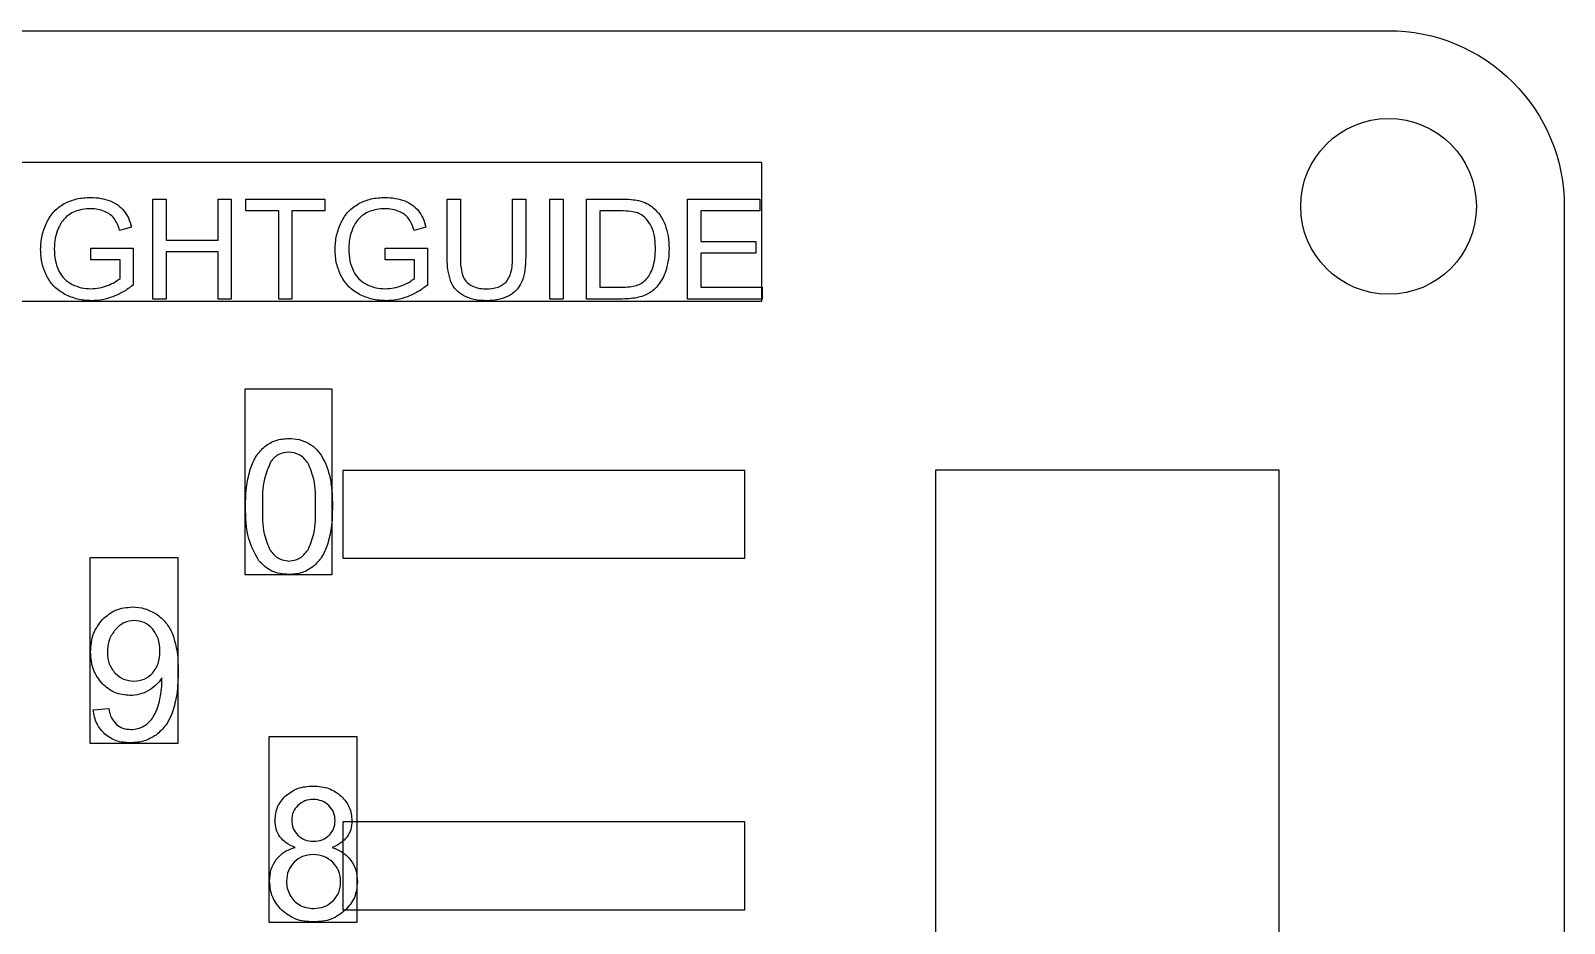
# Model space of a CAD drawing. Header units: millimetres. Extents: x -270 to -4, y 9 to 185.
# Drawn here: x -39.23 to -4.32, y 46.63 to 66.95 of the extents above; entities that cross this region are included whole.
import ezdxf

# ---------------------------------------------------------------- set-up
doc = ezdxf.new("R2010")
doc.units = ezdxf.units.MM
doc.layers.get('0').update_dxf_attribs({"linetype": 'CONTINUOUS'})

msp = doc.modelspace()

# ---------------------------------------------------------------- linework, layer by layer
for p, q in [((-36.446, 60.839), (-36.446, 63.112)), ((-36.446, 63.112), (-36.145, 63.112)), ((-36.145, 63.112), (-36.145, 62.178)), ((-34.964, 62.178), (-34.964, 63.112)), ((-34.964, 63.112), (-34.663, 63.112)), ((-34.663, 63.112), (-34.663, 60.839)), ((-34.333, 62.844), (-34.333, 63.112)), ((-34.333, 63.112), (-32.532, 63.112)), ((-33.584, 62.844), (-34.333, 62.844)), ((-33.584, 60.839), (-33.584, 62.844)), ((-32.532, 62.844), (-33.284, 62.844)), ((-33.284, 62.844), (-33.284, 60.839)), ((-32.532, 63.112), (-32.532, 62.844)), ((-29.749, 61.799), (-29.749, 63.112)), ((-29.749, 63.112), (-29.448, 63.112)), ((-29.448, 63.112), (-29.448, 61.8)), ((-28.262, 63.112), (-27.961, 63.112)), ((-28.262, 61.8), (-28.262, 63.112)), ((-27.961, 63.112), (-27.961, 61.799)), ((-27.409, 60.839), (-27.409, 63.112)), ((-27.409, 63.112), (-27.109, 63.112)), ((-27.109, 63.112), (-27.109, 60.839)), ((-26.579, 60.839), (-26.579, 63.112)), ((-26.579, 63.112), (-25.796, 63.112)), ((-25.8, 62.844), (-26.278, 62.844)), ((-26.278, 62.844), (-26.278, 61.107)), ((-24.279, 60.839), (-24.279, 63.112)), ((-24.279, 63.112), (-22.636, 63.112)), ((-22.636, 62.844), (-23.979, 62.844)), ((-23.979, 62.844), (-23.979, 62.147)), ((-22.636, 63.112), (-22.636, 62.844)), ((-36.933, 62.476), (-37.204, 62.402)), ((-36.145, 62.178), (-34.964, 62.178)), ((-30.231, 62.476), (-30.502, 62.402)), ((-23.979, 62.147), (-22.721, 62.147)), ((-22.721, 62.147), (-22.721, 61.881)), ((-37.862, 61.997), (-36.899, 61.999)), ((-37.862, 61.73), (-37.862, 61.997)), ((-36.899, 61.999), (-36.899, 61.155)), ((-34.964, 61.91), (-36.145, 61.91)), ((-36.145, 61.91), (-36.145, 60.839)), ((-34.964, 60.839), (-34.964, 61.91)), ((-31.16, 61.997), (-30.197, 61.999)), ((-31.16, 61.73), (-31.16, 61.997)), ((-30.197, 61.999), (-30.197, 61.155)), ((-22.721, 61.881), (-23.979, 61.881)), ((-23.979, 61.881), (-23.979, 61.107)), ((-37.193, 61.73), (-37.862, 61.73)), ((-37.193, 61.307), (-37.193, 61.73)), ((-30.491, 61.73), (-31.16, 61.73)), ((-30.491, 61.307), (-30.491, 61.73)), ((-26.278, 61.107), (-25.793, 61.107)), ((-23.979, 61.107), (-22.583, 61.107)), ((-22.583, 61.107), (-22.583, 60.839)), ((-36.145, 60.839), (-36.446, 60.839)), ((-34.663, 60.839), (-34.964, 60.839)), ((-33.284, 60.839), (-33.584, 60.839)), ((-27.109, 60.839), (-27.409, 60.839)), ((-25.758, 60.839), (-26.579, 60.839)), ((-22.583, 60.839), (-24.279, 60.839)), ((-37.809, 51.487), (-37.452, 51.52))]:
    msp.add_line(p, q)
msp.add_lwpolyline([(-4.324, 62.947), (-4.324, 12.927, -0.414214), (-8.324, 8.927), (-64.274, 8.927, -0.414214), (-68.274, 12.927), (-68.274, 62.947, -0.414214), (-64.274, 66.947), (-8.324, 66.947, -0.414214)], format="xyb", close=True)
for points in [[(-22.593, 60.78), (-41.595, 60.78), (-41.595, 63.955), (-22.593, 63.955)], [(-32.371, 54.558), (-34.347, 54.558), (-34.347, 58.792), (-32.371, 58.792)], [(-22.974, 56.937), (-32.124, 56.937), (-32.124, 54.937), (-22.974, 54.937)], [(-18.624, 18.927), (-18.624, 56.947), (-10.824, 56.947), (-10.824, 18.927)], [(-35.882, 50.724), (-37.875, 50.724), (-37.875, 54.958), (-35.882, 54.958)], [(-31.802, 46.648), (-33.799, 46.648), (-33.799, 50.882), (-31.802, 50.882)], [(-22.974, 48.937), (-32.124, 48.937), (-32.124, 46.937), (-22.974, 46.937)]]:
    msp.add_lwpolyline(points, close=True)
at = {"extrusion": (0, 0, -1)}
for start, end in [(0, 180), (-180, 0)]:
    msp.add_arc((8.324, 62.947), 2, start, end, dxfattribs=at)
for points, knots in [([(-38.862, 62.584), (-38.812, 62.673), (-38.713, 62.848), (-38.545, 62.957), (-38.463, 63.011)], [0, 0, 0, 0, 0.03023306, 0.05922923, 0.05922923, 0.05922923, 0.05922923]), ([(-38.463, 63.011), (-38.371, 63.052), (-38.18, 63.136), (-37.971, 63.146), (-37.863, 63.151)], [0, 0, 0, 0, 0.0299118, 0.0620763, 0.0620763, 0.0620763, 0.0620763]), ([(-38.218, 62.83), (-38.265, 62.809), (-38.355, 62.767), (-38.427, 62.698), (-38.461, 62.665)], [0, 0, 0, 0, 0.01540607, 0.02952897, 0.02952897, 0.02952897, 0.02952897]), ([(-37.862, 62.893), (-37.926, 62.891), (-38.048, 62.888), (-38.164, 62.849), (-38.218, 62.83)], [0, 0, 0, 0, 0.01928764, 0.03638215, 0.03638215, 0.03638215, 0.03638215]), ([(-37.863, 63.151), (-37.784, 63.148), (-37.632, 63.142), (-37.487, 63.094), (-37.417, 63.071)], [0, 0, 0, 0, 0.0235523, 0.04548878, 0.04548878, 0.04548878, 0.04548878]), ([(-37.548, 62.833), (-37.598, 62.851), (-37.699, 62.887), (-37.806, 62.891), (-37.862, 62.893)], [0, 0, 0, 0, 0.01554148, 0.03204217, 0.03204217, 0.03204217, 0.03204217]), ([(-37.331, 62.675), (-37.361, 62.706), (-37.422, 62.774), (-37.505, 62.813), (-37.548, 62.833)], [0, 0, 0, 0, 0.01284115, 0.02712912, 0.02712912, 0.02712912, 0.02712912]), ([(-37.417, 63.071), (-37.355, 63.043), (-37.237, 62.989), (-37.148, 62.894), (-37.105, 62.848)], [0, 0, 0, 0, 0.02017558, 0.03868247, 0.03868247, 0.03868247, 0.03868247]), ([(-37.105, 62.848), (-37.069, 62.795), (-36.992, 62.68), (-36.953, 62.547), (-36.933, 62.476)], [0, 0, 0, 0, 0.01921618, 0.0412181, 0.0412181, 0.0412181, 0.0412181]), ([(-32.16, 62.584), (-32.11, 62.673), (-32.011, 62.848), (-31.843, 62.957), (-31.761, 63.011)], [0, 0, 0, 0, 0.03023304, 0.05922921, 0.05922921, 0.05922921, 0.05922921]), ([(-31.761, 63.011), (-31.669, 63.052), (-31.478, 63.136), (-31.269, 63.146), (-31.161, 63.151)], [0, 0, 0, 0, 0.02991177, 0.06207627, 0.06207627, 0.06207627, 0.06207627]), ([(-31.516, 62.83), (-31.563, 62.809), (-31.653, 62.767), (-31.725, 62.698), (-31.759, 62.665)], [0, 0, 0, 0, 0.01540609, 0.02952896, 0.02952896, 0.02952896, 0.02952896]), ([(-31.16, 62.893), (-31.224, 62.891), (-31.346, 62.888), (-31.462, 62.849), (-31.516, 62.83)], [0, 0, 0, 0, 0.01928767, 0.03638218, 0.03638218, 0.03638218, 0.03638218]), ([(-31.161, 63.151), (-31.082, 63.148), (-30.93, 63.142), (-30.785, 63.094), (-30.715, 63.071)], [0, 0, 0, 0, 0.02355239, 0.04548887, 0.04548887, 0.04548887, 0.04548887]), ([(-30.846, 62.833), (-30.896, 62.851), (-30.997, 62.887), (-31.104, 62.891), (-31.16, 62.893)], [0, 0, 0, 0, 0.01554156, 0.03204217, 0.03204217, 0.03204217, 0.03204217]), ([(-30.629, 62.675), (-30.659, 62.706), (-30.72, 62.774), (-30.803, 62.813), (-30.846, 62.833)], [0, 0, 0, 0, 0.0128411, 0.02712911, 0.02712911, 0.02712911, 0.02712911]), ([(-30.715, 63.071), (-30.654, 63.043), (-30.535, 62.989), (-30.446, 62.894), (-30.403, 62.848)], [0, 0, 0, 0, 0.02017563, 0.03868241, 0.03868241, 0.03868241, 0.03868241]), ([(-30.403, 62.848), (-30.367, 62.795), (-30.29, 62.68), (-30.251, 62.547), (-30.231, 62.476)], [0, 0, 0, 0, 0.01921618, 0.04121813, 0.04121813, 0.04121813, 0.04121813]), ([(-25.411, 62.797), (-25.463, 62.811), (-25.591, 62.843), (-25.723, 62.843), (-25.8, 62.844)], [0, 0, 0, 0, 0.01615532, 0.03932268, 0.03932268, 0.03932268, 0.03932268]), ([(-25.796, 63.112), (-25.718, 63.111), (-25.582, 63.111), (-25.448, 63.089), (-25.391, 63.079)], [0, 0, 0, 0, 0.02338491, 0.04065031, 0.04065031, 0.04065031, 0.04065031]), ([(-25.391, 63.079), (-25.329, 63.062), (-25.208, 63.028), (-25.107, 62.953), (-25.058, 62.916)], [0, 0, 0, 0, 0.01917061, 0.03736995, 0.03736995, 0.03736995, 0.03736995]), ([(-25.058, 62.916), (-25.001, 62.862), (-24.886, 62.75), (-24.822, 62.603), (-24.789, 62.528)], [0, 0, 0, 0, 0.02337655, 0.04763669, 0.04763669, 0.04763669, 0.04763669]), ([(-39.001, 61.965), (-38.995, 62.073), (-38.984, 62.287), (-38.903, 62.486), (-38.862, 62.584)], [0, 0, 0, 0, 0.03225874, 0.06388253, 0.06388253, 0.06388253, 0.06388253]), ([(-38.461, 62.665), (-38.49, 62.631), (-38.547, 62.562), (-38.585, 62.481), (-38.604, 62.44)], [0, 0, 0, 0, 0.01350743, 0.0267606, 0.0267606, 0.0267606, 0.0267606]), ([(-37.204, 62.402), (-37.221, 62.455), (-37.251, 62.551), (-37.306, 62.636), (-37.331, 62.675)], [0, 0, 0, 0, 0.01653009, 0.03022279, 0.03022279, 0.03022279, 0.03022279]), ([(-32.299, 61.965), (-32.294, 62.073), (-32.283, 62.287), (-32.201, 62.486), (-32.16, 62.584)], [0, 0, 0, 0, 0.03225874, 0.06388252, 0.06388252, 0.06388252, 0.06388252]), ([(-31.759, 62.665), (-31.788, 62.631), (-31.845, 62.562), (-31.883, 62.481), (-31.902, 62.44)], [0, 0, 0, 0, 0.01350744, 0.0267606, 0.0267606, 0.0267606, 0.0267606]), ([(-30.502, 62.402), (-30.519, 62.455), (-30.549, 62.551), (-30.605, 62.636), (-30.629, 62.675)], [0, 0, 0, 0, 0.01653009, 0.03022282, 0.03022282, 0.03022282, 0.03022282]), ([(-25.127, 62.54), (-25.166, 62.598), (-25.24, 62.707), (-25.356, 62.768), (-25.411, 62.797)], [0, 0, 0, 0, 0.02058329, 0.03883834, 0.03883834, 0.03883834, 0.03883834]), ([(-25.01, 61.992), (-25.012, 62.099), (-25.015, 62.29), (-25.093, 62.464), (-25.127, 62.54)], [0, 0, 0, 0, 0.0316646, 0.05653894, 0.05653894, 0.05653894, 0.05653894]), ([(-24.789, 62.528), (-24.763, 62.444), (-24.708, 62.268), (-24.703, 62.084), (-24.7, 61.988)], [0, 0, 0, 0, 0.02619548, 0.05498169, 0.05498169, 0.05498169, 0.05498169]), ([(-38.604, 62.44), (-38.629, 62.368), (-38.681, 62.22), (-38.688, 62.063), (-38.691, 61.983)], [0, 0, 0, 0, 0.02291974, 0.04677694, 0.04677694, 0.04677694, 0.04677694]), ([(-31.902, 62.44), (-31.928, 62.368), (-31.979, 62.22), (-31.986, 62.063), (-31.989, 61.983)], [0, 0, 0, 0, 0.02291976, 0.04677695, 0.04677695, 0.04677695, 0.04677695]), ([(-38.862, 61.358), (-38.902, 61.453), (-38.986, 61.646), (-38.996, 61.857), (-39.001, 61.965)], [0, 0, 0, 0, 0.03056629, 0.06265375, 0.06265375, 0.06265375, 0.06265375]), ([(-38.691, 61.983), (-38.688, 61.889), (-38.683, 61.713), (-38.617, 61.55), (-38.586, 61.475)], [0, 0, 0, 0, 0.02802766, 0.05227719, 0.05227719, 0.05227719, 0.05227719]), ([(-32.16, 61.358), (-32.2, 61.453), (-32.284, 61.646), (-32.294, 61.857), (-32.299, 61.965)], [0, 0, 0, 0, 0.03056631, 0.06265377, 0.06265377, 0.06265377, 0.06265377]), ([(-31.989, 61.983), (-31.986, 61.889), (-31.981, 61.713), (-31.915, 61.55), (-31.884, 61.475)], [0, 0, 0, 0, 0.02802766, 0.05227719, 0.05227719, 0.05227719, 0.05227719]), ([(-29.662, 61.229), (-29.687, 61.311), (-29.745, 61.496), (-29.747, 61.69), (-29.749, 61.799)], [0, 0, 0, 0, 0.02551389, 0.05789098, 0.05789098, 0.05789098, 0.05789098]), ([(-29.448, 61.8), (-29.448, 61.714), (-29.447, 61.566), (-29.409, 61.423), (-29.393, 61.364)], [0, 0, 0, 0, 0.0257523, 0.04414665, 0.04414665, 0.04414665, 0.04414665]), ([(-28.403, 61.222), (-28.362, 61.294), (-28.261, 61.471), (-28.262, 61.677), (-28.262, 61.8)], [0, 0, 0, 0, 0.02438999, 0.06041361, 0.06041361, 0.06041361, 0.06041361]), ([(-27.961, 61.799), (-27.963, 61.695), (-27.965, 61.51), (-28.016, 61.333), (-28.039, 61.255)], [0, 0, 0, 0, 0.03079562, 0.05517954, 0.05517954, 0.05517954, 0.05517954]), ([(-25.069, 61.554), (-25.052, 61.621), (-25.014, 61.764), (-25.011, 61.913), (-25.01, 61.992)], [0, 0, 0, 0, 0.02047477, 0.04433785, 0.04433785, 0.04433785, 0.04433785]), ([(-24.7, 61.988), (-24.701, 61.906), (-24.705, 61.751), (-24.742, 61.6), (-24.76, 61.529)], [0, 0, 0, 0, 0.02446386, 0.04640905, 0.04640905, 0.04640905, 0.04640905]), ([(-38.586, 61.475), (-38.548, 61.411), (-38.471, 61.285), (-38.345, 61.209), (-38.282, 61.171)], [0, 0, 0, 0, 0.02197553, 0.04360846, 0.04360846, 0.04360846, 0.04360846]), ([(-31.884, 61.475), (-31.846, 61.411), (-31.769, 61.285), (-31.643, 61.209), (-31.58, 61.171)], [0, 0, 0, 0, 0.02197558, 0.04360849, 0.04360849, 0.04360849, 0.04360849]), ([(-25.236, 61.267), (-25.202, 61.307), (-25.129, 61.393), (-25.09, 61.499), (-25.069, 61.554)], [0, 0, 0, 0, 0.01573961, 0.03346586, 0.03346586, 0.03346586, 0.03346586]), ([(-24.76, 61.529), (-24.78, 61.467), (-24.819, 61.35), (-24.884, 61.246), (-24.915, 61.198)], [0, 0, 0, 0, 0.01953294, 0.03667362, 0.03667362, 0.03667362, 0.03667362]), ([(-38.448, 60.944), (-38.534, 60.997), (-38.704, 61.102), (-38.809, 61.273), (-38.862, 61.358)], [0, 0, 0, 0, 0.02973315, 0.05926686, 0.05926686, 0.05926686, 0.05926686]), ([(-38.282, 61.171), (-38.214, 61.142), (-38.078, 61.084), (-37.931, 61.076), (-37.857, 61.072)], [0, 0, 0, 0, 0.02192064, 0.04392004, 0.04392004, 0.04392004, 0.04392004]), ([(-37.857, 61.072), (-37.792, 61.075), (-37.661, 61.081), (-37.538, 61.125), (-37.476, 61.147)], [0, 0, 0, 0, 0.0193925, 0.0390546, 0.0390546, 0.0390546, 0.0390546]), ([(-37.476, 61.147), (-37.42, 61.17), (-37.319, 61.213), (-37.232, 61.278), (-37.193, 61.307)], [0, 0, 0, 0, 0.01810775, 0.03256891, 0.03256891, 0.03256891, 0.03256891]), ([(-36.899, 61.155), (-36.972, 61.101), (-37.114, 60.994), (-37.277, 60.924), (-37.356, 60.889)], [0, 0, 0, 0, 0.02732767, 0.05306218, 0.05306218, 0.05306218, 0.05306218]), ([(-31.746, 60.944), (-31.832, 60.997), (-32.002, 61.102), (-32.107, 61.273), (-32.16, 61.358)], [0, 0, 0, 0, 0.02973315, 0.05926684, 0.05926684, 0.05926684, 0.05926684]), ([(-31.58, 61.171), (-31.512, 61.142), (-31.376, 61.084), (-31.229, 61.076), (-31.155, 61.072)], [0, 0, 0, 0, 0.02192064, 0.04391998, 0.04391998, 0.04391998, 0.04391998]), ([(-31.155, 61.072), (-31.09, 61.075), (-30.959, 61.081), (-30.836, 61.125), (-30.774, 61.147)], [0, 0, 0, 0, 0.01939261, 0.03905466, 0.03905466, 0.03905466, 0.03905466]), ([(-30.774, 61.147), (-30.718, 61.17), (-30.617, 61.213), (-30.53, 61.278), (-30.491, 61.307)], [0, 0, 0, 0, 0.0181077, 0.03256885, 0.03256885, 0.03256885, 0.03256885]), ([(-30.197, 61.155), (-30.27, 61.101), (-30.412, 60.994), (-30.575, 60.924), (-30.654, 60.889)], [0, 0, 0, 0, 0.02732759, 0.0530621, 0.0530621, 0.0530621, 0.0530621]), ([(-29.372, 60.91), (-29.435, 60.951), (-29.56, 61.032), (-29.628, 61.163), (-29.662, 61.229)], [0, 0, 0, 0, 0.02200507, 0.04374209, 0.04374209, 0.04374209, 0.04374209]), ([(-29.393, 61.364), (-29.371, 61.32), (-29.327, 61.231), (-29.245, 61.175), (-29.204, 61.148)], [0, 0, 0, 0, 0.01450013, 0.02917839, 0.02917839, 0.02917839, 0.02917839]), ([(-29.204, 61.148), (-29.155, 61.125), (-29.051, 61.078), (-28.937, 61.074), (-28.876, 61.072)], [0, 0, 0, 0, 0.01595419, 0.03394125, 0.03394125, 0.03394125, 0.03394125]), ([(-28.876, 61.072), (-28.778, 61.074), (-28.604, 61.078), (-28.464, 61.178), (-28.403, 61.222)], [0, 0, 0, 0, 0.0286568, 0.05064449, 0.05064449, 0.05064449, 0.05064449]), ([(-28.039, 61.255), (-28.071, 61.19), (-28.136, 61.057), (-28.257, 60.971), (-28.319, 60.927)], [0, 0, 0, 0, 0.02126334, 0.0437015, 0.0437015, 0.0437015, 0.0437015]), ([(-25.793, 61.107), (-25.725, 61.108), (-25.606, 61.109), (-25.49, 61.137), (-25.44, 61.149)], [0, 0, 0, 0, 0.02008412, 0.03561698, 0.03561698, 0.03561698, 0.03561698]), ([(-25.44, 61.149), (-25.4, 61.164), (-25.325, 61.191), (-25.265, 61.243), (-25.236, 61.267)], [0, 0, 0, 0, 0.01254756, 0.02370983, 0.02370983, 0.02370983, 0.02370983]), ([(-24.915, 61.198), (-24.946, 61.157), (-25.006, 61.079), (-25.085, 61.02), (-25.122, 60.992)], [0, 0, 0, 0, 0.01533165, 0.02933064, 0.02933064, 0.02933064, 0.02933064]), ([(-37.84, 60.8), (-37.948, 60.806), (-38.16, 60.816), (-38.353, 60.902), (-38.448, 60.944)], [0, 0, 0, 0, 0.03215592, 0.06298632, 0.06298632, 0.06298632, 0.06298632]), ([(-37.356, 60.889), (-37.435, 60.863), (-37.592, 60.812), (-37.758, 60.804), (-37.84, 60.8)], [0, 0, 0, 0, 0.02479295, 0.04938876, 0.04938876, 0.04938876, 0.04938876]), ([(-31.138, 60.8), (-31.246, 60.806), (-31.458, 60.816), (-31.652, 60.902), (-31.746, 60.944)], [0, 0, 0, 0, 0.03215583, 0.06298634, 0.06298634, 0.06298634, 0.06298634]), ([(-30.654, 60.889), (-30.733, 60.863), (-30.89, 60.812), (-31.056, 60.804), (-31.138, 60.8)], [0, 0, 0, 0, 0.02479295, 0.04938876, 0.04938876, 0.04938876, 0.04938876]), ([(-28.85, 60.8), (-28.948, 60.803), (-29.129, 60.808), (-29.296, 60.878), (-29.372, 60.91)], [0, 0, 0, 0, 0.02915938, 0.05379912, 0.05379912, 0.05379912, 0.05379912]), ([(-28.319, 60.927), (-28.395, 60.89), (-28.563, 60.81), (-28.749, 60.804), (-28.85, 60.8)], [0, 0, 0, 0, 0.02523683, 0.05511173, 0.05511173, 0.05511173, 0.05511173]), ([(-25.393, 60.878), (-25.45, 60.866), (-25.571, 60.843), (-25.693, 60.84), (-25.758, 60.839)], [0, 0, 0, 0, 0.01731837, 0.03677934, 0.03677934, 0.03677934, 0.03677934]), ([(-25.122, 60.992), (-25.163, 60.968), (-25.248, 60.918), (-25.343, 60.892), (-25.393, 60.878)], [0, 0, 0, 0, 0.014053, 0.02953901, 0.02953901, 0.02953901, 0.02953901]), ([(-33.898, 57.485), (-33.818, 57.537), (-33.652, 57.645), (-33.453, 57.657), (-33.349, 57.663)], [0, 0, 0, 0, 0.02800158, 0.05858278, 0.05858278, 0.05858278, 0.05858278]), ([(-33.349, 57.663), (-33.272, 57.659), (-33.123, 57.653), (-32.986, 57.593), (-32.921, 57.565)], [0, 0, 0, 0, 0.02302389, 0.04423838, 0.04423838, 0.04423838, 0.04423838]), ([(-34.226, 56.98), (-34.187, 57.081), (-34.113, 57.272), (-33.967, 57.417), (-33.898, 57.485)], [0, 0, 0, 0, 0.0321076, 0.06089708, 0.06089708, 0.06089708, 0.06089708]), ([(-33.353, 57.355), (-33.435, 57.345), (-33.599, 57.326), (-33.708, 57.201), (-33.762, 57.138)], [0, 0, 0, 0, 0.02367778, 0.04785777, 0.04785777, 0.04785777, 0.04785777]), ([(-32.918, 57.109), (-32.978, 57.18), (-33.092, 57.318), (-33.269, 57.343), (-33.353, 57.355)], [0, 0, 0, 0, 0.02692483, 0.05160364, 0.05160364, 0.05160364, 0.05160364]), ([(-32.921, 57.565), (-32.862, 57.528), (-32.743, 57.453), (-32.659, 57.339), (-32.617, 57.281)], [0, 0, 0, 0, 0.02063495, 0.04188049, 0.04188049, 0.04188049, 0.04188049]), ([(-32.617, 57.281), (-32.579, 57.214), (-32.498, 57.072), (-32.453, 56.914), (-32.429, 56.831)], [0, 0, 0, 0, 0.02313685, 0.04898923, 0.04898923, 0.04898923, 0.04898923]), ([(-34.337, 56.114), (-34.335, 56.277), (-34.331, 56.57), (-34.259, 56.853), (-34.226, 56.98)], [0, 0, 0, 0, 0.04857707, 0.08747951, 0.08747951, 0.08747951, 0.08747951]), ([(-33.762, 57.138), (-33.818, 57.008), (-33.957, 56.683), (-33.955, 56.328), (-33.955, 56.114)], [0, 0, 0, 0, 0.0419824, 0.105056, 0.105056, 0.105056, 0.105056]), ([(-32.743, 56.114), (-32.741, 56.326), (-32.738, 56.67), (-32.868, 56.986), (-32.918, 57.109)], [0, 0, 0, 0, 0.062423, 0.1018201, 0.1018201, 0.1018201, 0.1018201]), ([(-32.429, 56.831), (-32.409, 56.727), (-32.364, 56.491), (-32.362, 56.25), (-32.361, 56.114)], [0, 0, 0, 0, 0.03160356, 0.07207631, 0.07207631, 0.07207631, 0.07207631]), ([(-34.037, 54.882), (-34.124, 55.045), (-34.329, 55.427), (-34.334, 55.864), (-34.337, 56.114)], [0, 0, 0, 0, 0.0545589, 0.1284238, 0.1284238, 0.1284238, 0.1284238]), ([(-33.955, 56.114), (-33.957, 55.904), (-33.96, 55.56), (-33.83, 55.244), (-33.78, 55.121)], [0, 0, 0, 0, 0.0622941, 0.1017156, 0.1017156, 0.1017156, 0.1017156]), ([(-32.918, 55.122), (-32.868, 55.245), (-32.738, 55.561), (-32.741, 55.904), (-32.743, 56.114)], [0, 0, 0, 0, 0.0394458, 0.1016111, 0.1016111, 0.1016111, 0.1016111]), ([(-32.361, 56.114), (-32.363, 55.953), (-32.367, 55.661), (-32.439, 55.379), (-32.471, 55.254)], [0, 0, 0, 0, 0.04826601, 0.08705101, 0.08705101, 0.08705101, 0.08705101]), ([(-32.471, 55.254), (-32.509, 55.152), (-32.583, 54.96), (-32.729, 54.816), (-32.798, 54.747)], [0, 0, 0, 0, 0.03209786, 0.06092822, 0.06092822, 0.06092822, 0.06092822]), ([(-33.349, 54.568), (-33.486, 54.58), (-33.754, 54.603), (-33.944, 54.791), (-34.037, 54.882)], [0, 0, 0, 0, 0.03989986, 0.07782348, 0.07782348, 0.07782348, 0.07782348]), ([(-33.78, 55.121), (-33.721, 55.049), (-33.608, 54.912), (-33.432, 54.886), (-33.349, 54.874)], [0, 0, 0, 0, 0.02690295, 0.05128811, 0.05128811, 0.05128811, 0.05128811]), ([(-33.349, 54.874), (-33.266, 54.886), (-33.09, 54.912), (-32.977, 55.05), (-32.918, 55.122)], [0, 0, 0, 0, 0.02439173, 0.05134812, 0.05134812, 0.05134812, 0.05134812]), ([(-32.798, 54.747), (-32.878, 54.695), (-33.045, 54.586), (-33.245, 54.574), (-33.349, 54.568)], [0, 0, 0, 0, 0.02808396, 0.0588223, 0.0588223, 0.0588223, 0.0588223]), ([(-37.593, 53.547), (-37.496, 53.629), (-37.299, 53.796), (-37.042, 53.817), (-36.912, 53.829)], [0, 0, 0, 0, 0.03717544, 0.07531972, 0.07531972, 0.07531972, 0.07531972]), ([(-36.912, 53.829), (-36.816, 53.822), (-36.624, 53.809), (-36.455, 53.716), (-36.371, 53.669)], [0, 0, 0, 0, 0.02857129, 0.05696339, 0.05696339, 0.05696339, 0.05696339]), ([(-37.865, 52.805), (-37.856, 52.949), (-37.838, 53.224), (-37.672, 53.443), (-37.593, 53.547)], [0, 0, 0, 0, 0.04215089, 0.08060704, 0.08060704, 0.08060704, 0.08060704]), ([(-36.867, 53.521), (-36.947, 53.511), (-37.114, 53.492), (-37.236, 53.377), (-37.299, 53.318)], [0, 0, 0, 0, 0.02374896, 0.04886417, 0.04886417, 0.04886417, 0.04886417]), ([(-36.456, 53.332), (-36.515, 53.387), (-36.632, 53.495), (-36.789, 53.512), (-36.867, 53.521)], [0, 0, 0, 0, 0.02349211, 0.0462304, 0.0462304, 0.0462304, 0.0462304]), ([(-36.371, 53.669), (-36.294, 53.61), (-36.136, 53.487), (-36.046, 53.308), (-35.999, 53.216)], [0, 0, 0, 0, 0.02892915, 0.05934061, 0.05934061, 0.05934061, 0.05934061]), ([(-37.299, 53.318), (-37.352, 53.243), (-37.465, 53.087), (-37.476, 52.894), (-37.483, 52.793)], [0, 0, 0, 0, 0.02703963, 0.05664788, 0.05664788, 0.05664788, 0.05664788]), ([(-36.286, 52.824), (-36.291, 52.923), (-36.3, 53.109), (-36.407, 53.261), (-36.456, 53.332)], [0, 0, 0, 0, 0.02904667, 0.05459597, 0.05459597, 0.05459597, 0.05459597]), ([(-35.999, 53.216), (-35.963, 53.096), (-35.877, 52.819), (-35.874, 52.529), (-35.872, 52.363)], [0, 0, 0, 0, 0.03728398, 0.08660826, 0.08660826, 0.08660826, 0.08660826]), ([(-37.604, 52.086), (-37.68, 52.187), (-37.84, 52.4), (-37.856, 52.666), (-37.865, 52.805)], [0, 0, 0, 0, 0.03717213, 0.07800227, 0.07800227, 0.07800227, 0.07800227]), ([(-37.483, 52.793), (-37.476, 52.702), (-37.465, 52.528), (-37.359, 52.389), (-37.308, 52.323)], [0, 0, 0, 0, 0.02658683, 0.05116811, 0.05116811, 0.05116811, 0.05116811]), ([(-36.452, 52.323), (-36.404, 52.392), (-36.299, 52.542), (-36.29, 52.726), (-36.286, 52.824)], [0, 0, 0, 0, 0.02492436, 0.05377705, 0.05377705, 0.05377705, 0.05377705]), ([(-35.872, 52.363), (-35.875, 52.188), (-35.879, 51.874), (-35.962, 51.572), (-35.998, 51.438)], [0, 0, 0, 0, 0.05226251, 0.09368977, 0.09368977, 0.09368977, 0.09368977]), ([(-36.968, 51.813), (-37.088, 51.825), (-37.33, 51.847), (-37.513, 52.006), (-37.604, 52.086)], [0, 0, 0, 0, 0.03539017, 0.07083342, 0.07083342, 0.07083342, 0.07083342]), ([(-37.308, 52.323), (-37.246, 52.27), (-37.122, 52.164), (-36.959, 52.149), (-36.877, 52.142)], [0, 0, 0, 0, 0.02376063, 0.04778035, 0.04778035, 0.04778035, 0.04778035]), ([(-36.877, 52.142), (-36.795, 52.149), (-36.634, 52.163), (-36.512, 52.27), (-36.452, 52.323)], [0, 0, 0, 0, 0.02396898, 0.04726517, 0.04726517, 0.04726517, 0.04726517]), ([(-36.244, 52.212), (-36.285, 52.155), (-36.369, 52.04), (-36.489, 51.963), (-36.549, 51.924)], [0, 0, 0, 0, 0.02081942, 0.04229173, 0.04229173, 0.04229173, 0.04229173]), ([(-36.298, 51.683), (-36.282, 51.758), (-36.249, 51.908), (-36.245, 52.061), (-36.242, 52.138)], [0, 0, 0, 0, 0.02291646, 0.04590316, 0.04590316, 0.04590316, 0.04590316]), ([(-36.242, 52.138), (-36.242, 52.148), (-36.243, 52.173), (-36.244, 52.198), (-36.244, 52.212)], [0, 0, 0, 0, 0.003101019, 0.007444599, 0.007444599, 0.007444599, 0.007444599]), ([(-36.549, 51.924), (-36.615, 51.892), (-36.747, 51.827), (-36.894, 51.818), (-36.968, 51.813)], [0, 0, 0, 0, 0.02176985, 0.04367495, 0.04367495, 0.04367495, 0.04367495]), ([(-36.437, 51.328), (-36.409, 51.379), (-36.349, 51.492), (-36.316, 51.615), (-36.298, 51.683)], [0, 0, 0, 0, 0.01719445, 0.0381726, 0.0381726, 0.0381726, 0.0381726]), ([(-37.538, 50.932), (-37.606, 51.007), (-37.749, 51.165), (-37.789, 51.376), (-37.809, 51.487)], [0, 0, 0, 0, 0.02981785, 0.06283564, 0.06283564, 0.06283564, 0.06283564]), ([(-37.452, 51.52), (-37.436, 51.444), (-37.407, 51.308), (-37.318, 51.201), (-37.278, 51.154)], [0, 0, 0, 0, 0.02273911, 0.04105568, 0.04105568, 0.04105568, 0.04105568]), ([(-36.648, 51.119), (-36.607, 51.147), (-36.524, 51.205), (-36.466, 51.287), (-36.437, 51.328)], [0, 0, 0, 0, 0.01491137, 0.03002339, 0.03002339, 0.03002339, 0.03002339]), ([(-35.998, 51.438), (-36.043, 51.332), (-36.129, 51.129), (-36.295, 50.983), (-36.374, 50.914)], [0, 0, 0, 0, 0.03412578, 0.06518598, 0.06518598, 0.06518598, 0.06518598]), ([(-37.278, 51.154), (-37.231, 51.121), (-37.132, 51.051), (-37.012, 51.044), (-36.949, 51.04)], [0, 0, 0, 0, 0.01692859, 0.03539046, 0.03539046, 0.03539046, 0.03539046]), ([(-36.949, 51.04), (-36.895, 51.043), (-36.789, 51.048), (-36.694, 51.096), (-36.648, 51.119)], [0, 0, 0, 0, 0.01621654, 0.03138567, 0.03138567, 0.03138567, 0.03138567]), ([(-36.958, 50.734), (-37.069, 50.741), (-37.281, 50.753), (-37.455, 50.874), (-37.538, 50.932)], [0, 0, 0, 0, 0.03267263, 0.06240714, 0.06240714, 0.06240714, 0.06240714]), ([(-36.374, 50.914), (-36.461, 50.862), (-36.641, 50.754), (-36.85, 50.741), (-36.958, 50.734)], [0, 0, 0, 0, 0.03022841, 0.06189099, 0.06189099, 0.06189099, 0.06189099]), ([(-33.429, 49.527), (-33.341, 49.593), (-33.153, 49.732), (-32.92, 49.745), (-32.797, 49.753)], [0, 0, 0, 0, 0.03244625, 0.06844307, 0.06844307, 0.06844307, 0.06844307]), ([(-32.797, 49.753), (-32.673, 49.745), (-32.437, 49.731), (-32.248, 49.589), (-32.158, 49.522)], [0, 0, 0, 0, 0.03627234, 0.06922954, 0.06922954, 0.06922954, 0.06922954]), ([(-33.667, 48.971), (-33.657, 49.077), (-33.638, 49.288), (-33.499, 49.448), (-33.429, 49.527)], [0, 0, 0, 0, 0.03101215, 0.06185367, 0.06185367, 0.06185367, 0.06185367]), ([(-33.146, 49.31), (-33.187, 49.263), (-33.269, 49.169), (-33.281, 49.045), (-33.287, 48.984)], [0, 0, 0, 0, 0.01832263, 0.03634194, 0.03634194, 0.03634194, 0.03634194]), ([(-32.793, 49.447), (-32.86, 49.442), (-32.992, 49.432), (-33.096, 49.35), (-33.146, 49.31)], [0, 0, 0, 0, 0.0197783, 0.03865634, 0.03865634, 0.03865634, 0.03865634]), ([(-32.44, 49.307), (-32.491, 49.348), (-32.594, 49.431), (-32.726, 49.441), (-32.793, 49.447)], [0, 0, 0, 0, 0.01902664, 0.03869132, 0.03869132, 0.03869132, 0.03869132]), ([(-32.299, 48.963), (-32.304, 49.028), (-32.316, 49.158), (-32.399, 49.258), (-32.44, 49.307)], [0, 0, 0, 0, 0.0191658, 0.03802114, 0.03802114, 0.03802114, 0.03802114]), ([(-32.158, 49.522), (-32.088, 49.441), (-31.947, 49.28), (-31.927, 49.067), (-31.916, 48.961)], [0, 0, 0, 0, 0.03133703, 0.06249587, 0.06249587, 0.06249587, 0.06249587]), ([(-33.556, 48.595), (-33.588, 48.651), (-33.655, 48.768), (-33.663, 48.902), (-33.667, 48.971)], [0, 0, 0, 0, 0.01918303, 0.03973388, 0.03973388, 0.03973388, 0.03973388]), ([(-33.287, 48.984), (-33.282, 48.916), (-33.272, 48.784), (-33.189, 48.682), (-33.148, 48.632)], [0, 0, 0, 0, 0.01983815, 0.03858502, 0.03858502, 0.03858502, 0.03858502]), ([(-32.436, 48.631), (-32.396, 48.679), (-32.316, 48.775), (-32.304, 48.9), (-32.299, 48.963)], [0, 0, 0, 0, 0.01825376, 0.03668944, 0.03668944, 0.03668944, 0.03668944]), ([(-31.916, 48.961), (-31.92, 48.894), (-31.928, 48.763), (-31.995, 48.649), (-32.027, 48.594)], [0, 0, 0, 0, 0.01990747, 0.03880101, 0.03880101, 0.03880101, 0.03880101]), ([(-33.212, 48.353), (-33.283, 48.383), (-33.416, 48.438), (-33.511, 48.545), (-33.556, 48.595)], [0, 0, 0, 0, 0.02262583, 0.04246831, 0.04246831, 0.04246831, 0.04246831]), ([(-33.148, 48.632), (-33.097, 48.593), (-32.992, 48.51), (-32.858, 48.501), (-32.789, 48.496)], [0, 0, 0, 0, 0.01892147, 0.03925994, 0.03925994, 0.03925994, 0.03925994]), ([(-32.789, 48.496), (-32.721, 48.501), (-32.59, 48.51), (-32.486, 48.592), (-32.436, 48.631)], [0, 0, 0, 0, 0.01985024, 0.03853429, 0.03853429, 0.03853429, 0.03853429]), ([(-32.027, 48.594), (-32.071, 48.544), (-32.164, 48.438), (-32.294, 48.383), (-32.363, 48.353)], [0, 0, 0, 0, 0.01962251, 0.04180023, 0.04180023, 0.04180023, 0.04180023]), ([(-33.639, 48.081), (-33.582, 48.143), (-33.464, 48.271), (-33.298, 48.325), (-33.212, 48.353)], [0, 0, 0, 0, 0.02472125, 0.05136106, 0.05136106, 0.05136106, 0.05136106]), ([(-32.799, 48.192), (-32.882, 48.185), (-33.045, 48.172), (-33.172, 48.069), (-33.234, 48.018)], [0, 0, 0, 0, 0.02439304, 0.04784811, 0.04784811, 0.04784811, 0.04784811]), ([(-32.351, 48.016), (-32.416, 48.068), (-32.547, 48.172), (-32.714, 48.185), (-32.799, 48.192)], [0, 0, 0, 0, 0.02405788, 0.04907041, 0.04907041, 0.04907041, 0.04907041]), ([(-32.363, 48.353), (-32.277, 48.32), (-32.111, 48.256), (-31.994, 48.123), (-31.938, 48.06)], [0, 0, 0, 0, 0.02729573, 0.05230981, 0.05230981, 0.05230981, 0.05230981]), ([(-33.789, 47.586), (-33.784, 47.679), (-33.774, 47.857), (-33.683, 48.009), (-33.639, 48.081)], [0, 0, 0, 0, 0.02741316, 0.05243024, 0.05243024, 0.05243024, 0.05243024]), ([(-33.234, 48.018), (-33.284, 47.956), (-33.387, 47.83), (-33.4, 47.667), (-33.407, 47.584)], [0, 0, 0, 0, 0.02343364, 0.04769497, 0.04769497, 0.04769497, 0.04769497]), ([(-32.173, 47.572), (-32.179, 47.657), (-32.193, 47.824), (-32.299, 47.953), (-32.351, 48.016)], [0, 0, 0, 0, 0.02494998, 0.04894283, 0.04894283, 0.04894283, 0.04894283]), ([(-31.938, 48.06), (-31.896, 47.988), (-31.808, 47.838), (-31.798, 47.665), (-31.792, 47.576)], [0, 0, 0, 0, 0.02476332, 0.05116416, 0.05116416, 0.05116416, 0.05116416]), ([(-33.514, 46.924), (-33.594, 47.019), (-33.756, 47.21), (-33.778, 47.46), (-33.789, 47.586)], [0, 0, 0, 0, 0.0362733, 0.07332242, 0.07332242, 0.07332242, 0.07332242]), ([(-33.407, 47.584), (-33.403, 47.531), (-33.397, 47.424), (-33.353, 47.326), (-33.331, 47.276)], [0, 0, 0, 0, 0.01577116, 0.03193516, 0.03193516, 0.03193516, 0.03193516]), ([(-32.346, 47.136), (-32.296, 47.198), (-32.192, 47.325), (-32.179, 47.488), (-32.173, 47.572)], [0, 0, 0, 0, 0.02343357, 0.04795376, 0.04795376, 0.04795376, 0.04795376]), ([(-31.792, 47.576), (-31.804, 47.452), (-31.826, 47.205), (-31.987, 47.017), (-32.067, 46.923)], [0, 0, 0, 0, 0.0364146, 0.07245439, 0.07245439, 0.07245439, 0.07245439]), ([(-33.331, 47.276), (-33.303, 47.229), (-33.246, 47.135), (-33.153, 47.076), (-33.107, 47.046)], [0, 0, 0, 0, 0.01619563, 0.03254095, 0.03254095, 0.03254095, 0.03254095]), ([(-32.787, 46.964), (-32.702, 46.971), (-32.538, 46.983), (-32.409, 47.086), (-32.346, 47.136)], [0, 0, 0, 0, 0.02471462, 0.04823517, 0.04823517, 0.04823517, 0.04823517]), ([(-32.791, 46.658), (-32.931, 46.667), (-33.199, 46.684), (-33.412, 46.846), (-33.514, 46.924)], [0, 0, 0, 0, 0.0410549, 0.0786072, 0.0786072, 0.0786072, 0.0786072]), ([(-33.107, 47.046), (-33.056, 47.022), (-32.955, 46.974), (-32.843, 46.968), (-32.787, 46.964)], [0, 0, 0, 0, 0.01662048, 0.03333374, 0.03333374, 0.03333374, 0.03333374]), ([(-32.067, 46.923), (-32.169, 46.846), (-32.383, 46.684), (-32.651, 46.667), (-32.791, 46.658)], [0, 0, 0, 0, 0.03751125, 0.07856199, 0.07856199, 0.07856199, 0.07856199])]:
    msp.add_open_spline(points, degree=3, knots=knots)

doc.saveas('drawing.dxf')
